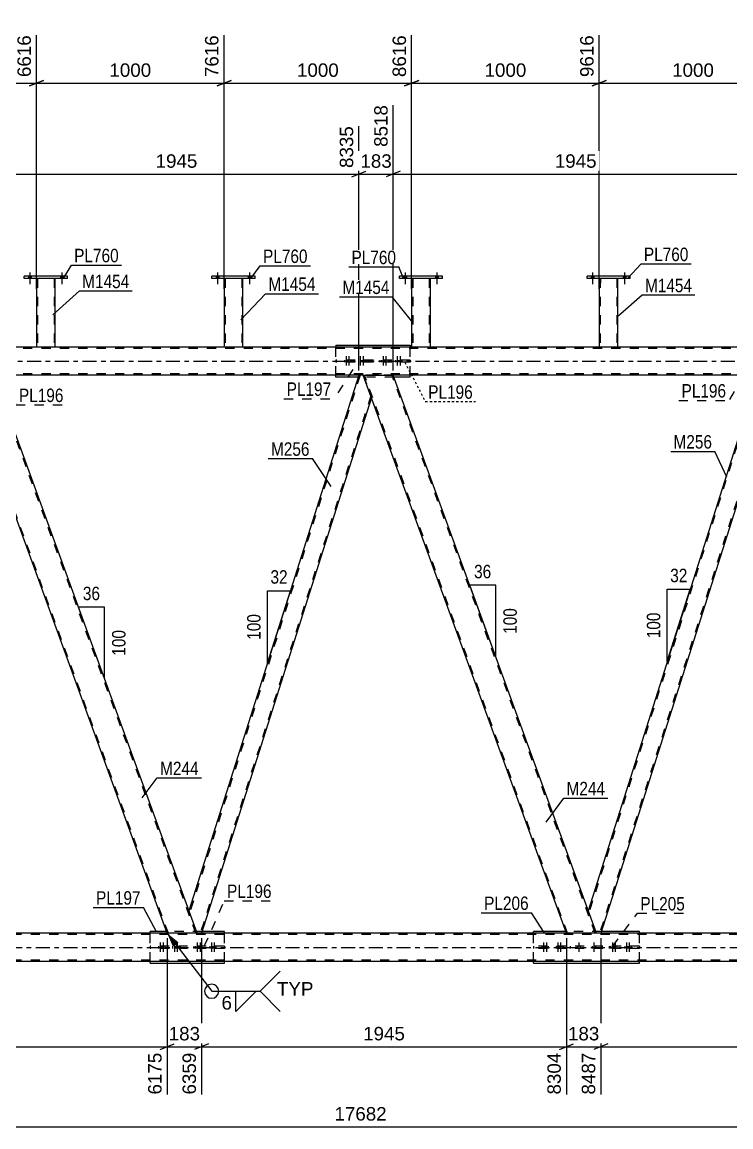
# Model space of a CAD drawing. Header units: millimetres. Extents: x -88 to 753, y -403 to 191.
# Drawn here: x 259.8 to 410.9, y -163.3 to 72.3 of the extents above; entities that cross this region are included whole.
import ezdxf

# ---------------------------------------------------------------- set-up
doc = ezdxf.new("R2010")
doc.units = ezdxf.units.MM
for name, pattern in [('DXK_LINE_DOT2', [3.9198, 1.9599, -1.9599]), ('DXK_LINE_DOT3', [5.9187, 2.979, -0.9799, 0.9799, -0.9799]), ('DXK_LINE_DOT4', [0.9408, 0.4704, -0.4704])]:
    doc.linetypes.add(name, pattern=pattern)
doc.styles.add('Arial', font='arial.ttf', dxfattribs={"height": 0.2})
doc.styles.add('Arial Narrow', font='ARIALN.TTF', dxfattribs={"height": 0.2})

# ---------------------------------------------------------------- blocks, each defined once
blk = doc.blocks.new('Part-317404679-2995 - 2929')
at = {"color": 2, "linetype": 'Continuous'}
for p, q in [((262.86, 17.64), (262.85, 3)), ((266.85, 3), (266.86, 17.64))]:
    blk.add_line(p, q, dxfattribs=at)
at = {"color": 7, "linetype": 'DXK_LINE_DOT2'}
for p, q in [((266.86, 17.64), (262.86, 17.64)), ((263.1, 17.64), (263.09, 3)), ((266.62, 17.64), (266.61, 3)), ((266.85, 3), (262.85, 3)), ((266.85, 3), (266.85, 3)), ((266.85, 3), (266.85, 3))]:
    blk.add_line(p, q, dxfattribs=at)
blk = doc.blocks.new('Part-317404679-3000 - 2929')
at = {"color": 2, "linetype": 'Continuous'}
for p, q in [((260.26, 17.64), (260.26, 18.12)), ((269.46, 18.12), (260.26, 18.12)), ((269.46, 17.64), (260.26, 17.64)), ((269.46, 17.64), (269.46, 18.12))]:
    blk.add_line(p, q, dxfattribs=at)
blk = doc.blocks.new('Part-317404679-3073 - 2929')
at = {"color": 2, "linetype": 'Continuous'}
for p, q in [((302.86, 17.64), (302.86, 3)), ((306.86, 3), (306.86, 17.64))]:
    blk.add_line(p, q, dxfattribs=at)
at = {"color": 7, "linetype": 'DXK_LINE_DOT2'}
for p, q in [((306.86, 17.64), (302.86, 17.64)), ((303.1, 17.64), (303.1, 3)), ((306.62, 17.64), (306.62, 3)), ((306.86, 3), (302.86, 3)), ((306.86, 3), (306.86, 3)), ((306.86, 3), (306.86, 3))]:
    blk.add_line(p, q, dxfattribs=at)
blk = doc.blocks.new('Bolt-317404679-3143 - 2929')
at = {"color": 1, "linetype": 'DXK_LINE_DOT2'}
for p, q in [((370.64, -124.76), (370.64, -125.24)), ((371, -123.96), (371, -126.96)), ((371.24, -124.76), (371.24, -125.24)), ((371.36, -124.76), (371.36, -125.24)), ((371.6, -123.96), (371.6, -126.96)), ((371.96, -124.76), (371.96, -125.24)), ((373.66, -124.76), (373.66, -125.24)), ((374.02, -123.96), (374.02, -126.96)), ((374.26, -124.76), (374.26, -125.24)), ((374.38, -124.76), (374.38, -125.24)), ((374.62, -123.96), (374.62, -126.96)), ((374.98, -124.76), (374.98, -125.24))]:
    blk.add_line(p, q, dxfattribs=at)
blk = doc.blocks.new('Part-317404679-3053 - 2929')
at = {"color": 2, "linetype": 'Continuous'}
for p, q in [((380.26, 17.64), (380.26, 18.12)), ((389.46, 18.12), (380.26, 18.12)), ((389.46, 17.64), (380.26, 17.64)), ((389.46, 17.64), (389.46, 18.12))]:
    blk.add_line(p, q, dxfattribs=at)
blk = doc.blocks.new('Part-317404679-2989 - 2929')
at = {"color": 2, "linetype": 'Continuous'}
for p, q in [((382.86, 17.64), (382.85, 3)), ((386.85, 3), (386.86, 17.64))]:
    blk.add_line(p, q, dxfattribs=at)
at = {"color": 7, "linetype": 'DXK_LINE_DOT2'}
for p, q in [((386.86, 17.64), (382.86, 17.64)), ((383.1, 17.64), (383.09, 3)), ((386.62, 17.64), (386.61, 3)), ((386.85, 3), (382.85, 3)), ((386.85, 3), (386.85, 3)), ((386.85, 3), (386.85, 3))]:
    blk.add_line(p, q, dxfattribs=at)
blk = doc.blocks.new('Bolt-317404679-3002 - 2929')
at = {"linetype": 'Continuous'}
for points in [[(261.18, 17.64), (261.74, 17.64), (261.74, 18.12), (261.18, 18.12)], [(261.18, 17.64), (261.74, 17.64), (261.74, 18.12), (261.18, 18.12)], [(267.98, 17.64), (268.54, 17.64), (268.54, 18.12), (267.98, 18.12)], [(267.98, 17.64), (268.54, 17.64), (268.54, 18.12), (267.98, 18.12)]]:
    blk.add_hatch(color=1, dxfattribs=at).paths.add_polyline_path(points)
at = {"color": 1, "linetype": 'Continuous'}
for p, q in [((261.46, 18.92), (261.46, 16.4)), ((261.46, 18.92), (261.46, 16.4)), ((268.26, 18.92), (268.26, 16.4)), ((268.26, 18.92), (268.26, 16.4)), ((261.18, 18.12), (261.18, 17.64)), ((261.18, 18.12), (261.18, 17.64)), ((261.74, 18.12), (261.74, 17.64)), ((261.74, 18.12), (261.74, 17.64)), ((267.98, 18.12), (267.98, 17.64)), ((267.98, 18.12), (267.98, 17.64)), ((268.54, 18.12), (268.54, 17.64)), ((268.54, 18.12), (268.54, 17.64))]:
    blk.add_line(p, q, dxfattribs=at)
blk = doc.blocks.new('Part-317404679-3012 - 2929')
at = {"color": 2, "linetype": 'Continuous'}
for p, q in [((626.43, 3), (12.26, 3)), ((332.55, -3), (253.8, -3)), ((417.69, -3), (338.94, -3))]:
    blk.add_line(p, q, dxfattribs=at)
at = {"color": 7, "linetype": 'DXK_LINE_DOT2'}
for p, q in [((630.43, 2.68), (12.26, 2.68)), ((630.43, -2.68), (12.26, -2.68)), ((629.83, -3), (77.15, -3)), ((338.94, -3), (332.55, -3))]:
    blk.add_line(p, q, dxfattribs=at)
at = {"color": 7, "linetype": 'DXK_LINE_DOT3'}
blk.add_line((12.26, 0), (640.43, 0), dxfattribs=at)
blk = doc.blocks.new('Part-317404679-3027 - 2929')
at = {"color": 7, "linetype": 'DXK_LINE_DOT2'}
for p, q in [((651.66, -122.24), (43.72, -122.24)), ((297.12, -122), (290.73, -122)), ((382.25, -122), (375.87, -122)), ((651.66, -127.76), (43.72, -127.76))]:
    blk.add_line(p, q, dxfattribs=at)
at = {"color": 2, "linetype": 'Continuous'}
for p, q in [((290.73, -122), (211.98, -122)), ((375.87, -122), (297.12, -122)), ((461, -122), (382.25, -122)), ((651.66, -128), (47.72, -128))]:
    blk.add_line(p, q, dxfattribs=at)
at = {"color": 7, "linetype": 'DXK_LINE_DOT3'}
blk.add_line((43.72, -125), (651.66, -125), dxfattribs=at)
blk = doc.blocks.new('Part-317404679-3389 - 2929')
at = {"color": 2, "linetype": 'Continuous'}
for p, q in [((375.87, -122), (332.55, -3)), ((332.55, -3), (338.94, -3)), ((382.25, -122), (338.94, -3)), ((382.21, -122), (375.87, -122)), ((382.25, -122), (382.21, -122))]:
    blk.add_line(p, q, dxfattribs=at)
at = {"color": 7, "linetype": 'DXK_LINE_DOT2'}
for p, q in [((376.12, -122), (332.81, -3)), ((382, -122), (338.68, -3))]:
    blk.add_line(p, q, dxfattribs=at)
blk = doc.blocks.new('Part-317404679-3125 - 2929')
at = {"color": 2, "linetype": 'Continuous'}
for p, q in [((300.26, 17.64), (300.26, 18.12)), ((309.46, 18.12), (300.26, 18.12)), ((309.46, 17.64), (300.26, 17.64)), ((309.46, 17.64), (309.46, 18.12))]:
    blk.add_line(p, q, dxfattribs=at)
blk = doc.blocks.new('Part-317404679-3130 - 2929')
at = {"color": 2, "linetype": 'Continuous'}
for p, q in [((342.86, 17.64), (342.86, 3)), ((346.86, 3), (346.86, 17.64))]:
    blk.add_line(p, q, dxfattribs=at)
at = {"color": 7, "linetype": 'DXK_LINE_DOT2'}
for p, q in [((346.86, 17.64), (342.86, 17.64)), ((343.1, 17.64), (343.1, 3)), ((346.62, 17.64), (346.62, 3)), ((346.86, 3), (342.86, 3)), ((346.86, 3), (346.86, 3)), ((346.86, 3), (346.86, 3))]:
    blk.add_line(p, q, dxfattribs=at)
blk = doc.blocks.new('Part-317404679-3135 - 2929')
at = {"color": 2, "linetype": 'Continuous'}
for p, q in [((340.26, 17.64), (340.26, 18.12)), ((349.46, 18.12), (340.26, 18.12)), ((349.46, 17.64), (340.26, 17.64)), ((349.46, 17.64), (349.46, 18.12))]:
    blk.add_line(p, q, dxfattribs=at)
blk = doc.blocks.new('Bolt-317404679-3144 - 2929')
at = {"color": 1, "linetype": 'DXK_LINE_DOT2'}
for p, q in [((378.18, -124.76), (378.18, -125.24)), ((378.18, -124.76), (378.18, -125.24)), ((378.54, -123.96), (378.54, -126.96)), ((378.54, -123.96), (378.54, -126.96)), ((378.9, -124.76), (378.9, -125.24)), ((378.9, -124.76), (378.9, -125.24)), ((381.38, -124.76), (381.38, -125.24)), ((381.38, -124.76), (381.38, -125.24)), ((381.74, -123.96), (381.74, -126.96)), ((381.74, -123.96), (381.74, -126.96)), ((382.1, -124.76), (382.1, -125.24)), ((382.1, -124.76), (382.1, -125.24))]:
    blk.add_line(p, q, dxfattribs=at)
blk = doc.blocks.new('Part-317404679-3159 - 2929')
at = {"color": 7, "linetype": 'DXK_LINE_DOT2'}
for p, q in [((302.93, -124.76), (287.08, -124.76)), ((287.08, -124.76), (287.08, -125.24)), ((293.49, -124.76), (293.49, -125.24)), ((296.52, -125.24), (296.52, -124.76)), ((302.93, -124.76), (302.93, -125.24)), ((302.93, -125.24), (287.08, -125.24))]:
    blk.add_line(p, q, dxfattribs=at)
blk = doc.blocks.new('Part-317404679-3166 - 2929')
at = {"color": 7, "linetype": 'DXK_LINE_DOT2'}
for p, q in [((391.44, -124.76), (368.84, -124.76)), ((368.84, -124.76), (368.84, -125.24)), ((375.24, -124.76), (375.24, -125.24)), ((376.74, -125.24), (376.74, -124.76)), ((383.54, -125.24), (383.54, -124.76)), ((385.03, -125.24), (385.03, -124.76)), ((391.44, -124.76), (391.44, -125.24)), ((391.44, -125.24), (368.84, -125.24))]:
    blk.add_line(p, q, dxfattribs=at)
blk = doc.blocks.new('Bolt-317404679-3167 - 2929')
at = {"color": 1, "linetype": 'DXK_LINE_DOT2'}
for p, q in [((385.3, -124.76), (385.3, -125.24)), ((385.66, -123.96), (385.66, -126.96)), ((385.9, -124.76), (385.9, -125.24)), ((386.02, -124.76), (386.02, -125.24)), ((386.26, -123.96), (386.26, -126.96)), ((386.62, -124.76), (386.62, -125.24)), ((388.32, -124.76), (388.32, -125.24)), ((388.68, -123.96), (388.68, -126.96)), ((388.92, -124.76), (388.92, -125.24)), ((389.04, -124.76), (389.04, -125.24)), ((389.28, -123.96), (389.28, -126.96)), ((389.64, -124.76), (389.64, -125.24))]:
    blk.add_line(p, q, dxfattribs=at)
blk = doc.blocks.new('Part-317404679-3194 - 2929')
at = {"color": 2, "linetype": 'Continuous'}
for p, q in [((375.72, -121.6), (368.84, -121.6)), ((368.84, -122), (368.84, -121.6)), ((391.44, -121.6), (383.33, -121.6)), ((391.44, -122), (391.44, -121.6)), ((368.84, -128.4), (368.84, -128)), ((368.84, -128.4), (391.44, -128.4)), ((391.44, -128.4), (391.44, -128))]:
    blk.add_line(p, q, dxfattribs=at)
at = {"color": 7, "linetype": 'DXK_LINE_DOT2'}
for p, q in [((368.84, -128), (368.84, -122)), ((383.33, -121.6), (375.72, -121.6)), ((391.44, -128), (391.44, -122))]:
    blk.add_line(p, q, dxfattribs=at)
blk = doc.blocks.new('Part-317404679-3384 - 2929')
at = {"color": 2, "linetype": 'Continuous'}
for p, q in [((290.73, -122), (247.42, -3)), ((247.42, -3), (253.8, -3)), ((297.12, -122), (253.8, -3)), ((297.08, -122), (290.73, -122)), ((297.12, -122), (297.08, -122))]:
    blk.add_line(p, q, dxfattribs=at)
at = {"color": 7, "linetype": 'DXK_LINE_DOT2'}
for p, q in [((290.99, -122), (247.67, -3)), ((296.86, -122), (253.55, -3))]:
    blk.add_line(p, q, dxfattribs=at)
blk = doc.blocks.new('Bolt-317404679-3208 - 2929')
at = {"color": 1, "linetype": 'DXK_LINE_DOT2'}
for p, q in [((288.88, -124.76), (288.88, -125.24)), ((289.24, -123.96), (289.24, -126.96)), ((289.48, -124.76), (289.48, -125.24)), ((289.6, -124.76), (289.6, -125.24)), ((289.84, -123.96), (289.84, -126.96)), ((290.2, -124.76), (290.2, -125.24)), ((291.9, -124.76), (291.9, -125.24)), ((292.26, -123.96), (292.26, -126.96)), ((292.5, -124.76), (292.5, -125.24)), ((292.62, -124.76), (292.62, -125.24)), ((292.86, -123.96), (292.86, -126.96)), ((293.22, -124.76), (293.22, -125.24))]:
    blk.add_line(p, q, dxfattribs=at)
blk = doc.blocks.new('Bolt-317404679-3336 - 2929')
at = {"color": 1, "linetype": 'DXK_LINE_DOT2'}
for p, q in [((328.52, 0.24), (328.52, -0.24)), ((328.88, 1.04), (328.88, -1.96)), ((329.12, 0.24), (329.12, -0.24)), ((329.24, 0.24), (329.24, -0.24)), ((329.48, 1.04), (329.48, -1.96)), ((329.84, 0.24), (329.84, -0.24)), ((331.54, 0.24), (331.54, -0.24)), ((331.9, 1.04), (331.9, -1.96)), ((332.14, 0.24), (332.14, -0.24)), ((332.26, 0.24), (332.26, -0.24)), ((332.5, 1.04), (332.5, -1.96)), ((332.86, 0.24), (332.86, -0.24))]:
    blk.add_line(p, q, dxfattribs=at)
blk = doc.blocks.new('Bolt-317404679-3362 - 2929')
at = {"linetype": 'Continuous'}
for points in [[(341.18, 17.64), (341.74, 17.64), (341.74, 18.12), (341.18, 18.12)], [(341.18, 17.64), (341.74, 17.64), (341.74, 18.12), (341.18, 18.12)], [(347.98, 17.64), (348.54, 17.64), (348.54, 18.12), (347.98, 18.12)], [(347.98, 17.64), (348.54, 17.64), (348.54, 18.12), (347.98, 18.12)]]:
    blk.add_hatch(color=1, dxfattribs=at).paths.add_polyline_path(points)
at = {"color": 1, "linetype": 'Continuous'}
for p, q in [((341.46, 18.92), (341.46, 16.4)), ((341.46, 18.92), (341.46, 16.4)), ((348.26, 18.92), (348.26, 16.4)), ((348.26, 18.92), (348.26, 16.4)), ((341.18, 18.12), (341.18, 17.64)), ((341.18, 18.12), (341.18, 17.64)), ((341.74, 18.12), (341.74, 17.64)), ((341.74, 18.12), (341.74, 17.64)), ((347.98, 18.12), (347.98, 17.64)), ((347.98, 18.12), (347.98, 17.64)), ((348.54, 18.12), (348.54, 17.64)), ((348.54, 18.12), (348.54, 17.64))]:
    blk.add_line(p, q, dxfattribs=at)
blk = doc.blocks.new('Part-317404679-3246 - 2929')
at = {"color": 7, "linetype": 'DXK_LINE_DOT2'}
for p, q in [((342.57, 0.24), (326.72, 0.24)), ((326.72, 0.24), (326.72, -0.24)), ((333.12, 0.24), (333.12, -0.24)), ((336.16, -0.24), (336.16, 0.24)), ((342.57, 0.24), (342.57, -0.24)), ((342.57, -0.24), (326.72, -0.24))]:
    blk.add_line(p, q, dxfattribs=at)
blk = doc.blocks.new('Part-317404679-3251 - 2929')
at = {"color": 2, "linetype": 'Continuous'}
for p, q in [((326.72, 3.4), (326.72, 3)), ((326.72, 3.4), (342.57, 3.4)), ((342.57, 3.4), (342.57, 3)), ((326.72, -3.4), (326.72, -3)), ((331.48, -3.4), (326.72, -3.4)), ((342.57, -3.4), (339.09, -3.4)), ((342.57, -3.4), (342.57, -3))]:
    blk.add_line(p, q, dxfattribs=at)
at = {"color": 7, "linetype": 'DXK_LINE_DOT2'}
for p, q in [((326.72, -3), (326.72, 3)), ((342.57, -3), (342.57, 3)), ((339.09, -3.4), (331.48, -3.4))]:
    blk.add_line(p, q, dxfattribs=at)
blk = doc.blocks.new('Part-317404679-3299 - 2929')
at = {"color": 2, "linetype": 'Continuous'}
for p, q in [((331.6, -3), (295.38, -117.23)), ((334.29, -7.77), (298.07, -122))]:
    blk.add_line(p, q, dxfattribs=at)
at = {"color": 7, "linetype": 'DXK_LINE_DOT2'}
for p, q in [((331.86, -3), (295.52, -117.6)), ((332.55, -3), (331.6, -3)), ((332.55, -3), (334.29, -7.77)), ((334.15, -7.4), (297.81, -122)), ((297.12, -122), (295.38, -117.23)), ((298.07, -122), (297.12, -122))]:
    blk.add_line(p, q, dxfattribs=at)
blk = doc.blocks.new('Bolt-317404679-3337 - 2929')
at = {"linetype": 'Continuous'}
for points in [[(301.18, 17.64), (301.74, 17.64), (301.74, 18.12), (301.18, 18.12)], [(301.18, 17.64), (301.74, 17.64), (301.74, 18.12), (301.18, 18.12)], [(307.98, 17.64), (308.54, 17.64), (308.54, 18.12), (307.98, 18.12)], [(307.98, 17.64), (308.54, 17.64), (308.54, 18.12), (307.98, 18.12)]]:
    blk.add_hatch(color=1, dxfattribs=at).paths.add_polyline_path(points)
at = {"color": 1, "linetype": 'Continuous'}
for p, q in [((301.46, 18.92), (301.46, 16.4)), ((301.46, 18.92), (301.46, 16.4)), ((308.26, 18.92), (308.26, 16.4)), ((308.26, 18.92), (308.26, 16.4)), ((301.18, 18.12), (301.18, 17.64)), ((301.18, 18.12), (301.18, 17.64)), ((301.74, 18.12), (301.74, 17.64)), ((301.74, 18.12), (301.74, 17.64)), ((307.98, 18.12), (307.98, 17.64)), ((307.98, 18.12), (307.98, 17.64)), ((308.54, 18.12), (308.54, 17.64)), ((308.54, 18.12), (308.54, 17.64))]:
    blk.add_line(p, q, dxfattribs=at)
blk = doc.blocks.new('Part-317404679-3342 - 2929')
at = {"color": 2, "linetype": 'Continuous'}
for p, q in [((290.59, -121.6), (287.08, -121.6)), ((287.08, -122), (287.08, -121.6)), ((302.93, -121.6), (298.19, -121.6)), ((302.93, -122), (302.93, -121.6)), ((287.08, -128.4), (287.08, -128)), ((287.08, -128.4), (302.93, -128.4)), ((302.93, -128.4), (302.93, -128))]:
    blk.add_line(p, q, dxfattribs=at)
at = {"color": 7, "linetype": 'DXK_LINE_DOT2'}
for p, q in [((287.08, -128), (287.08, -122)), ((298.19, -121.6), (290.59, -121.6)), ((302.93, -128), (302.93, -122))]:
    blk.add_line(p, q, dxfattribs=at)
blk = doc.blocks.new('Bolt-317404679-3361 - 2929')
at = {"color": 1, "linetype": 'DXK_LINE_DOT2'}
for p, q in [((336.43, 0.24), (336.43, -0.24)), ((336.79, 1.04), (336.79, -1.96)), ((337.03, 0.24), (337.03, -0.24)), ((337.15, 0.24), (337.15, -0.24)), ((337.39, 1.04), (337.39, -1.96)), ((337.75, 0.24), (337.75, -0.24)), ((339.44, 0.24), (339.44, -0.24)), ((339.8, 1.04), (339.8, -1.96)), ((340.05, 0.24), (340.05, -0.24)), ((340.16, 0.24), (340.16, -0.24)), ((340.41, 1.04), (340.41, -1.96)), ((340.77, 0.24), (340.77, -0.24))]:
    blk.add_line(p, q, dxfattribs=at)
blk = doc.blocks.new('Bolt-317404679-3405 - 2929')
at = {"linetype": 'Continuous'}
for points in [[(381.18, 17.64), (381.74, 17.64), (381.74, 18.12), (381.18, 18.12)], [(381.18, 17.64), (381.74, 17.64), (381.74, 18.12), (381.18, 18.12)], [(387.98, 17.64), (388.54, 17.64), (388.54, 18.12), (387.98, 18.12)], [(387.98, 17.64), (388.54, 17.64), (388.54, 18.12), (387.98, 18.12)]]:
    blk.add_hatch(color=1, dxfattribs=at).paths.add_polyline_path(points)
at = {"color": 1, "linetype": 'Continuous'}
for p, q in [((381.46, 18.92), (381.46, 16.4)), ((381.46, 18.92), (381.46, 16.4)), ((388.26, 18.92), (388.26, 16.4)), ((388.26, 18.92), (388.26, 16.4)), ((381.18, 18.12), (381.18, 17.64)), ((381.18, 18.12), (381.18, 17.64)), ((381.74, 18.12), (381.74, 17.64)), ((381.74, 18.12), (381.74, 17.64)), ((387.98, 18.12), (387.98, 17.64)), ((387.98, 18.12), (387.98, 17.64)), ((388.54, 18.12), (388.54, 17.64)), ((388.54, 18.12), (388.54, 17.64))]:
    blk.add_line(p, q, dxfattribs=at)
blk = doc.blocks.new('Part-317404679-3425 - 2929')
at = {"color": 2, "linetype": 'Continuous'}
for p, q in [((416.74, -3), (380.52, -117.23)), ((419.42, -7.77), (383.2, -122))]:
    blk.add_line(p, q, dxfattribs=at)
at = {"color": 7, "linetype": 'DXK_LINE_DOT2'}
for p, q in [((416.99, -3), (380.65, -117.6)), ((417.69, -3), (416.74, -3)), ((417.69, -3), (419.42, -7.77)), ((419.29, -7.4), (382.95, -122)), ((382.25, -122), (380.52, -117.23)), ((383.2, -122), (382.25, -122))]:
    blk.add_line(p, q, dxfattribs=at)
blk = doc.blocks.new('Bolt-317404679-3511 - 2929')
at = {"color": 1, "linetype": 'DXK_LINE_DOT2'}
for p, q in [((296.79, -124.76), (296.79, -125.24)), ((297.15, -123.96), (297.15, -126.96)), ((297.39, -124.76), (297.39, -125.24)), ((297.51, -124.76), (297.51, -125.24)), ((297.75, -123.96), (297.75, -126.96)), ((298.11, -124.76), (298.11, -125.24)), ((299.81, -124.76), (299.81, -125.24)), ((300.17, -123.96), (300.17, -126.96)), ((300.41, -124.76), (300.41, -125.24)), ((300.53, -124.76), (300.53, -125.24)), ((300.77, -123.96), (300.77, -126.96)), ((301.13, -124.76), (301.13, -125.24))]:
    blk.add_line(p, q, dxfattribs=at)
blk = doc.blocks.new('StraightDimension-317404679-8362 - 2929')
at = {"color": 7, "linetype": 'Continuous'}
for p, q in [((383.2, -123), (383.2, -156.37)), ((461, -123), (461, -158.6)), ((384.7, -145.58), (381.7, -146.78)), ((459.5, -146.78), (462.5, -145.58)), ((383.2, -146.18), (461, -146.18))]:
    blk.add_line(p, q, dxfattribs=at)
at = {"color": 0}
blk.add_wipeout([(427.15, -145.43), (427.15, -141.23), (417.05, -141.23), (417.05, -145.43)], dxfattribs=at)
at = {"color": 0, "linetype": 'Continuous'}
blk.add_wipeout([(460.4, -146.88), (456.2, -146.88), (456.2, -159.2), (460.4, -159.2)], dxfattribs=at)
at = {"color": 3, "style": 'Arial'}
blk.add_text('1945', height=2.865, dxfattribs=at).set_placement((417.65, -144.83))
at = {"color": 3, "linetype": 'Continuous', "style": 'Arial'}
blk.add_text('10432', height=2.865, rotation=90.0002, dxfattribs=at).set_placement((459.8, -158.6))
blk = doc.blocks.new('StraightDimension-317404679-8363 - 2929')
at = {"color": 7, "linetype": 'Continuous'}
for p, q in [((375.87, -123), (375.87, -156.37)), ((383.2, -123), (383.2, -156.37)), ((374.37, -146.78), (377.37, -145.58)), ((384.7, -145.58), (381.7, -146.78)), ((375.87, -146.18), (383.2, -146.18))]:
    blk.add_line(p, q, dxfattribs=at)
at = {"color": 0}
blk.add_wipeout([(383.47, -145.43), (383.47, -141.23), (375.6, -141.23), (375.6, -145.43)], dxfattribs=at)
at = {"color": 0, "linetype": 'Continuous'}
blk.add_wipeout([(382.6, -146.88), (378.4, -146.88), (378.4, -156.97), (382.6, -156.97)], dxfattribs=at)
at = {"color": 3, "style": 'Arial'}
blk.add_text('183', height=2.865, dxfattribs=at).set_placement((376.2, -144.83))
at = {"color": 3, "linetype": 'Continuous', "style": 'Arial'}
blk.add_text('8487', height=2.865, rotation=90.0002, dxfattribs=at).set_placement((382, -156.37))
blk = doc.blocks.new('StraightDimension-317404679-4238 - 2929')
at = {"color": 7, "linetype": 'Continuous'}
blk.add_line((-0.64, -163.28), (664.56, -163.28), dxfattribs=at)
at = {"color": 0}
blk.add_wipeout([(338.12, -162.53), (338.12, -158.33), (325.8, -158.33), (325.8, -162.53)], dxfattribs=at)
at = {"color": 3, "style": 'Arial'}
blk.add_text('17682', height=2.865, dxfattribs=at).set_placement((326.4, -161.93))
blk = doc.blocks.new('StraightDimension-317404679-9096 - 2929')
at = {"color": 7, "linetype": 'Continuous'}
for p, q in [((253.8, -2), (253.8, 54.59)), ((331.6, -2), (331.6, 50.09)), ((255.3, 40.5), (252.3, 39.3)), ((330.1, 39.3), (333.1, 40.5)), ((253.8, 39.9), (331.6, 39.9))]:
    blk.add_line(p, q, dxfattribs=at)
at = {"color": 0, "linetype": 'Continuous'}
blk.add_wipeout([(331, 50.69), (326.8, 50.69), (326.8, 40.6), (331, 40.6)], dxfattribs=at)
at = {"color": 0}
blk.add_wipeout([(297.75, 40.65), (297.75, 44.85), (287.66, 44.85), (287.66, 40.65)], dxfattribs=at)
at = {"color": 3, "linetype": 'Continuous', "style": 'Arial'}
blk.add_text('8335', height=2.865, rotation=90.0002, dxfattribs=at).set_placement((330.4, 41.2))
at = {"color": 3, "style": 'Arial'}
blk.add_text('1945', height=2.865, dxfattribs=at).set_placement((288.26, 41.25))
blk = doc.blocks.new('AngleDimension-317404679-14946 - 2929')
at = {"color": 7, "linetype": 'Continuous'}
for p, q in [((276.49, -65.32), (271.8, -52.45)), ((277.34, -52.45), (271.8, -52.45)), ((277.34, -67.67), (271.8, -52.45)), ((277.34, -67.67), (277.34, -52.45))]:
    blk.add_line(p, q, dxfattribs=at)
at = {"color": 0}
for points in [[(277, -51.55), (277, -47.35), (272.15, -47.35), (272.15, -51.55)], [(282.44, -56.72), (278.24, -56.72), (278.24, -63.4), (282.44, -63.4)]]:
    blk.add_wipeout(points, dxfattribs=at)
at = {"color": 3, "style": 'Arial Narrow'}
blk.add_text('36', height=2.863, dxfattribs=at).set_placement((272.75, -50.95))
blk.add_text('100', height=2.863, rotation=90.0002, dxfattribs=at).set_placement((281.84, -62.8))
blk = doc.blocks.new('AngleDimension-317404679-14960 - 2929')
at = {"color": 7, "linetype": 'Continuous'}
for p, q in [((312.14, -48.94), (317.04, -48.94)), ((312.14, -64.38), (317.04, -48.94)), ((312.14, -64.38), (312.14, -48.94)), ((313.8, -59.16), (317.04, -48.94))]:
    blk.add_line(p, q, dxfattribs=at)
at = {"color": 0}
for points in [[(317.02, -48.04), (317.02, -43.84), (312.16, -43.84), (312.16, -48.04)], [(311.24, -53.32), (307.04, -53.32), (307.04, -60), (311.24, -60)]]:
    blk.add_wipeout(points, dxfattribs=at)
at = {"color": 3, "style": 'Arial Narrow'}
blk.add_text('32', height=2.863, dxfattribs=at).set_placement((312.76, -47.44))
blk.add_text('100', height=2.863, rotation=90.0002, dxfattribs=at).set_placement((310.64, -59.4))
blk = doc.blocks.new('StraightDimension-317404679-8364 - 2929')
at = {"color": 7, "linetype": 'Continuous'}
for p, q in [((298.07, -123), (298.07, -156.37)), ((375.87, -123), (375.87, -156.37)), ((299.57, -145.58), (296.57, -146.78)), ((374.37, -146.78), (377.37, -145.58)), ((298.07, -146.18), (375.87, -146.18))]:
    blk.add_line(p, q, dxfattribs=at)
at = {"color": 0}
blk.add_wipeout([(342.01, -145.43), (342.01, -141.23), (331.92, -141.23), (331.92, -145.43)], dxfattribs=at)
at = {"color": 0, "linetype": 'Continuous'}
blk.add_wipeout([(375.27, -146.88), (371.07, -146.88), (371.07, -156.97), (375.27, -156.97)], dxfattribs=at)
at = {"color": 3, "style": 'Arial'}
blk.add_text('1945', height=2.865, dxfattribs=at).set_placement((332.52, -144.83))
at = {"color": 3, "linetype": 'Continuous', "style": 'Arial'}
blk.add_text('8304', height=2.865, rotation=90.0002, dxfattribs=at).set_placement((374.67, -156.37))
blk = doc.blocks.new('StraightDimension-317404679-3548 - 2929')
at = {"color": 7, "linetype": 'Continuous'}
for p, q in [((422.86, 15.44), (422.86, 71.71)), ((382.86, 15.44), (382.86, 69.49)), ((384.36, 59.89), (381.36, 58.69)), ((382.86, 59.29), (422.86, 59.29)), ((421.36, 58.69), (424.36, 59.89))]:
    blk.add_line(p, q, dxfattribs=at)
at = {"color": 0, "linetype": 'Continuous'}
blk.add_wipeout([(422.26, 72.31), (418.06, 72.31), (418.06, 59.99), (422.26, 59.99)], dxfattribs=at)
at = {"color": 0}
blk.add_wipeout([(407.9, 60.04), (407.9, 64.24), (397.81, 64.24), (397.81, 60.04)], dxfattribs=at)
at = {"color": 3, "linetype": 'Continuous', "style": 'Arial'}
blk.add_text('10616', height=2.865, rotation=90.0002, dxfattribs=at).set_placement((421.66, 60.59))
at = {"color": 3, "style": 'Arial'}
blk.add_text('1000', height=2.865, dxfattribs=at).set_placement((398.41, 60.64))
blk = doc.blocks.new('StraightDimension-317404679-9095 - 2929')
at = {"color": 7, "linetype": 'Continuous'}
for p, q in [((338.94, -2), (338.94, 54.59)), ((331.6, -2), (331.6, 50.09)), ((330.1, 39.3), (333.1, 40.5)), ((340.44, 40.5), (337.44, 39.3)), ((331.6, 39.9), (338.94, 39.9))]:
    blk.add_line(p, q, dxfattribs=at)
at = {"color": 0}
blk.add_wipeout([(339.21, 40.65), (339.21, 44.85), (331.34, 44.85), (331.34, 40.65)], dxfattribs=at)
at = {"color": 0, "linetype": 'Continuous'}
blk.add_wipeout([(338.34, 55.19), (334.14, 55.19), (334.14, 45.1), (338.34, 45.1)], dxfattribs=at)
at = {"color": 3, "linetype": 'Continuous', "style": 'Arial'}
blk.add_text('8518', height=2.865, rotation=90.0002, dxfattribs=at).set_placement((337.74, 45.7))
at = {"color": 3, "style": 'Arial'}
blk.add_text('183', height=2.865, dxfattribs=at).set_placement((331.94, 41.25))
blk = doc.blocks.new('StraightDimension-317404679-3549 - 2929')
at = {"color": 7, "linetype": 'Continuous'}
for p, q in [((342.86, 15.44), (342.86, 69.49)), ((382.86, 15.44), (382.86, 69.49)), ((344.36, 59.89), (341.36, 58.69)), ((342.86, 59.29), (382.86, 59.29)), ((381.36, 58.69), (384.36, 59.89))]:
    blk.add_line(p, q, dxfattribs=at)
at = {"color": 0, "linetype": 'Continuous'}
blk.add_wipeout([(382.26, 70.09), (378.06, 70.09), (378.06, 59.99), (382.26, 59.99)], dxfattribs=at)
at = {"color": 0}
blk.add_wipeout([(367.91, 60.04), (367.91, 64.24), (357.81, 64.24), (357.81, 60.04)], dxfattribs=at)
at = {"color": 3, "linetype": 'Continuous', "style": 'Arial'}
blk.add_text('9616', height=2.865, rotation=90.0002, dxfattribs=at).set_placement((381.66, 60.59))
at = {"color": 3, "style": 'Arial'}
blk.add_text('1000', height=2.865, dxfattribs=at).set_placement((358.41, 60.64))
blk = doc.blocks.new('StraightDimension-317404679-3550 - 2929')
at = {"color": 7, "linetype": 'Continuous'}
for p, q in [((302.86, 15.44), (302.86, 69.49)), ((342.86, 15.44), (342.86, 69.49)), ((304.36, 59.89), (301.36, 58.69)), ((302.86, 59.29), (342.86, 59.29)), ((341.36, 58.69), (344.36, 59.89))]:
    blk.add_line(p, q, dxfattribs=at)
at = {"color": 0, "linetype": 'Continuous'}
blk.add_wipeout([(342.26, 70.09), (338.06, 70.09), (338.06, 59.99), (342.26, 59.99)], dxfattribs=at)
at = {"color": 0}
blk.add_wipeout([(327.91, 60.04), (327.91, 64.24), (317.81, 64.24), (317.81, 60.04)], dxfattribs=at)
at = {"color": 3, "linetype": 'Continuous', "style": 'Arial'}
blk.add_text('8616', height=2.865, rotation=90.0002, dxfattribs=at).set_placement((341.66, 60.59))
at = {"color": 3, "style": 'Arial'}
blk.add_text('1000', height=2.865, dxfattribs=at).set_placement((318.41, 60.64))
blk = doc.blocks.new('StraightDimension-317404679-3551 - 2929')
at = {"color": 7, "linetype": 'Continuous'}
for p, q in [((262.86, 15.44), (262.86, 69.49)), ((302.86, 15.44), (302.86, 69.49)), ((264.36, 59.89), (261.36, 58.69)), ((262.86, 59.29), (302.86, 59.29)), ((301.36, 58.69), (304.36, 59.89))]:
    blk.add_line(p, q, dxfattribs=at)
at = {"color": 0, "linetype": 'Continuous'}
blk.add_wipeout([(302.26, 70.09), (298.06, 70.09), (298.06, 59.99), (302.26, 59.99)], dxfattribs=at)
at = {"color": 0}
blk.add_wipeout([(287.91, 60.04), (287.91, 64.24), (277.81, 64.24), (277.81, 60.04)], dxfattribs=at)
at = {"color": 3, "linetype": 'Continuous', "style": 'Arial'}
blk.add_text('7616', height=2.865, rotation=90.0002, dxfattribs=at).set_placement((301.66, 60.59))
at = {"color": 3, "style": 'Arial'}
blk.add_text('1000', height=2.865, dxfattribs=at).set_placement((278.41, 60.64))
blk = doc.blocks.new('StraightDimension-317404679-3552 - 2929')
at = {"color": 7, "linetype": 'Continuous'}
for p, q in [((222.86, 16.31), (222.86, 69.49)), ((262.86, 15.44), (262.86, 69.49)), ((224.36, 59.89), (221.36, 58.69)), ((222.86, 59.29), (262.86, 59.29)), ((261.36, 58.69), (264.36, 59.89))]:
    blk.add_line(p, q, dxfattribs=at)
at = {"color": 0, "linetype": 'Continuous'}
blk.add_wipeout([(262.26, 70.09), (258.06, 70.09), (258.06, 59.99), (262.26, 59.99)], dxfattribs=at)
at = {"color": 0}
blk.add_wipeout([(247.91, 60.04), (247.91, 64.24), (237.81, 64.24), (237.81, 60.04)], dxfattribs=at)
at = {"color": 3, "linetype": 'Continuous', "style": 'Arial'}
blk.add_text('6616', height=2.865, rotation=90.0002, dxfattribs=at).set_placement((261.66, 60.59))
at = {"color": 3, "style": 'Arial'}
blk.add_text('1000', height=2.865, dxfattribs=at).set_placement((238.41, 60.64))
blk = doc.blocks.new('StraightDimension-317404679-8365 - 2929')
at = {"color": 7, "linetype": 'Continuous'}
for p, q in [((290.73, -123), (290.73, -156.37)), ((298.07, -123), (298.07, -156.37)), ((289.23, -146.78), (292.23, -145.58)), ((299.57, -145.58), (296.57, -146.78)), ((290.73, -146.18), (298.07, -146.18))]:
    blk.add_line(p, q, dxfattribs=at)
at = {"color": 0}
blk.add_wipeout([(298.33, -145.43), (298.33, -141.23), (290.46, -141.23), (290.46, -145.43)], dxfattribs=at)
at = {"color": 0, "linetype": 'Continuous'}
blk.add_wipeout([(297.47, -146.88), (293.27, -146.88), (293.27, -156.97), (297.47, -156.97)], dxfattribs=at)
at = {"color": 3, "style": 'Arial'}
blk.add_text('183', height=2.865, dxfattribs=at).set_placement((291.06, -144.83))
at = {"color": 3, "linetype": 'Continuous', "style": 'Arial'}
blk.add_text('6359', height=2.865, rotation=90.0002, dxfattribs=at).set_placement((296.87, -156.37))
blk = doc.blocks.new('StraightDimension-317404679-8366 - 2929')
at = {"color": 7, "linetype": 'Continuous'}
for p, q in [((212.93, -123), (212.93, -156.37)), ((290.73, -123), (290.73, -156.37)), ((214.43, -145.58), (211.43, -146.78)), ((289.23, -146.78), (292.23, -145.58)), ((212.93, -146.18), (290.73, -146.18))]:
    blk.add_line(p, q, dxfattribs=at)
at = {"color": 0}
blk.add_wipeout([(256.88, -145.43), (256.88, -141.23), (246.78, -141.23), (246.78, -145.43)], dxfattribs=at)
at = {"color": 0, "linetype": 'Continuous'}
blk.add_wipeout([(290.13, -146.88), (285.93, -146.88), (285.93, -156.97), (290.13, -156.97)], dxfattribs=at)
at = {"color": 3, "style": 'Arial'}
blk.add_text('1945', height=2.865, dxfattribs=at).set_placement((247.38, -144.83))
at = {"color": 3, "linetype": 'Continuous', "style": 'Arial'}
blk.add_text('6175', height=2.865, rotation=90.0002, dxfattribs=at).set_placement((289.53, -156.37))
blk = doc.blocks.new('StraightDimension-317404679-9094 - 2929')
at = {"color": 7, "linetype": 'Continuous'}
for p, q in [((338.94, -2), (338.94, 54.59)), ((416.74, -2), (416.74, 52.32)), ((340.44, 40.5), (337.44, 39.3)), ((415.24, 39.3), (418.24, 40.5)), ((338.94, 39.9), (416.74, 39.9))]:
    blk.add_line(p, q, dxfattribs=at)
at = {"color": 0, "linetype": 'Continuous'}
blk.add_wipeout([(416.14, 52.92), (411.94, 52.92), (411.94, 40.6), (416.14, 40.6)], dxfattribs=at)
at = {"color": 0}
blk.add_wipeout([(382.89, 40.65), (382.89, 44.85), (372.79, 44.85), (372.79, 40.65)], dxfattribs=at)
at = {"color": 3, "linetype": 'Continuous', "style": 'Arial'}
blk.add_text('10463', height=2.865, rotation=90.0002, dxfattribs=at).set_placement((415.54, 41.2))
at = {"color": 3, "style": 'Arial'}
blk.add_text('1945', height=2.865, dxfattribs=at).set_placement((373.39, 41.25))
blk = doc.blocks.new('AngleDimension-317404679-14974 - 2929')
at = {"color": 7, "linetype": 'Continuous'}
for p, q in [((359.38, -59.17), (355.24, -47.79)), ((360.78, -47.79), (355.24, -47.79)), ((360.78, -63.01), (355.24, -47.79)), ((360.78, -63.01), (360.78, -47.79))]:
    blk.add_line(p, q, dxfattribs=at)
at = {"color": 0}
for points in [[(360.44, -46.89), (360.44, -42.69), (355.58, -42.69), (355.58, -46.89)], [(365.88, -52.06), (361.68, -52.06), (361.68, -58.74), (365.88, -58.74)]]:
    blk.add_wipeout(points, dxfattribs=at)
at = {"color": 3, "style": 'Arial Narrow'}
blk.add_text('36', height=2.863, dxfattribs=at).set_placement((356.18, -46.29))
blk.add_text('100', height=2.863, rotation=90.0002, dxfattribs=at).set_placement((365.28, -58.14))
blk = doc.blocks.new('AngleDimension-317404679-14988 - 2929')
at = {"color": 7, "linetype": 'Continuous'}
for p, q in [((397.38, -48.62), (402.27, -48.62)), ((397.38, -64.06), (402.27, -48.62)), ((397.38, -64.06), (397.38, -48.62)), ((399.84, -56.29), (402.27, -48.62))]:
    blk.add_line(p, q, dxfattribs=at)
at = {"color": 0}
for points in [[(402.25, -47.72), (402.25, -43.52), (397.4, -43.52), (397.4, -47.72)], [(396.48, -53), (392.28, -53), (392.28, -59.68), (396.48, -59.68)]]:
    blk.add_wipeout(points, dxfattribs=at)
at = {"color": 3, "style": 'Arial Narrow'}
blk.add_text('32', height=2.863, dxfattribs=at).set_placement((398, -47.12))
blk.add_text('100', height=2.863, rotation=90.0002, dxfattribs=at).set_placement((395.88, -59.08))
blk = doc.blocks.new('Mark-317404679-3069 - 2929')
at = {"color": 0}
blk.add_wipeout([(322.38, 15), (322.38, 18), (312.32, 18), (312.32, 15)], dxfattribs=at)
blk.add_wipeout([(322.38, 15), (322.38, 18), (312.32, 18), (312.32, 15)], dxfattribs=at)
at = {"color": 30, "linetype": 'Continuous'}
for p, q in [((306.42, 8.79), (311.72, 14.4)), ((311.72, 14.4), (322.98, 14.4))]:
    blk.add_line(p, q, dxfattribs=at)
at = {"color": 3, "style": 'Arial Narrow'}
blk.add_text('M1454', height=2.863, dxfattribs=at).set_placement((312.32, 15))
blk = doc.blocks.new('Mark-317404679-3049 - 2929')
at = {"color": 0}
blk.add_wipeout([(401.9, 21.35), (401.9, 24.35), (392.39, 24.35), (392.39, 21.35)], dxfattribs=at)
blk.add_wipeout([(401.9, 21.35), (401.9, 24.35), (392.39, 24.35), (392.39, 21.35)], dxfattribs=at)
at = {"color": 30, "linetype": 'Continuous'}
for p, q in [((388.91, 17.64), (391.79, 20.75)), ((391.79, 20.75), (402.5, 20.75))]:
    blk.add_line(p, q, dxfattribs=at)
at = {"color": 3, "style": 'Arial Narrow'}
blk.add_text('PL760', height=2.863, dxfattribs=at).set_placement((392.39, 21.35))
blk = doc.blocks.new('Mark-317404679-2985 - 2929')
at = {"color": 0}
blk.add_wipeout([(402.67, 14.72), (402.67, 17.72), (392.62, 17.72), (392.62, 14.72)], dxfattribs=at)
blk.add_wipeout([(402.67, 14.72), (402.67, 17.72), (392.62, 17.72), (392.62, 14.72)], dxfattribs=at)
at = {"color": 30, "linetype": 'Continuous'}
for p, q in [((386.86, 9.62), (392.02, 14.12)), ((392.02, 14.12), (403.27, 14.12))]:
    blk.add_line(p, q, dxfattribs=at)
at = {"color": 3, "style": 'Arial Narrow'}
blk.add_text('M1454', height=2.863, dxfattribs=at).set_placement((392.62, 14.72))
blk = doc.blocks.new('Mark-317404679-2991 - 2929')
at = {"color": 0}
blk.add_wipeout([(282.66, 15.58), (282.66, 18.58), (272.61, 18.58), (272.61, 15.58)], dxfattribs=at)
blk.add_wipeout([(282.66, 15.58), (282.66, 18.58), (272.61, 18.58), (272.61, 15.58)], dxfattribs=at)
at = {"color": 30, "linetype": 'Continuous'}
for p, q in [((266.36, 9.89), (272.01, 14.98)), ((272.01, 14.98), (283.26, 14.98))]:
    blk.add_line(p, q, dxfattribs=at)
at = {"color": 3, "style": 'Arial Narrow'}
blk.add_text('M1454', height=2.863, dxfattribs=at).set_placement((272.61, 15.58))
blk = doc.blocks.new('Mark-317404679-2996 - 2929')
at = {"color": 0}
blk.add_wipeout([(280.4, 21.1), (280.4, 24.1), (270.9, 24.1), (270.9, 21.1)], dxfattribs=at)
blk.add_wipeout([(280.4, 21.1), (280.4, 24.1), (270.9, 24.1), (270.9, 21.1)], dxfattribs=at)
at = {"color": 30, "linetype": 'Continuous'}
for p, q in [((268.69, 17.78), (270.3, 20.5)), ((270.3, 20.5), (281, 20.5))]:
    blk.add_line(p, q, dxfattribs=at)
at = {"color": 3, "style": 'Arial Narrow'}
blk.add_text('PL760', height=2.863, dxfattribs=at).set_placement((270.9, 21.1))
blk = doc.blocks.new('Mark-317404679-3121 - 2929')
at = {"color": 0}
blk.add_wipeout([(320.68, 20.94), (320.68, 23.94), (311.17, 23.94), (311.17, 20.94)], dxfattribs=at)
blk.add_wipeout([(320.68, 20.94), (320.68, 23.94), (311.17, 23.94), (311.17, 20.94)], dxfattribs=at)
at = {"color": 30, "linetype": 'Continuous'}
for p, q in [((308.57, 17.64), (310.57, 20.34)), ((310.57, 20.34), (321.28, 20.34))]:
    blk.add_line(p, q, dxfattribs=at)
at = {"color": 3, "style": 'Arial Narrow'}
blk.add_text('PL760', height=2.863, dxfattribs=at).set_placement((311.17, 20.94))
blk = doc.blocks.new('Mark-317404679-3126 - 2929')
at = {"color": 0}
blk.add_wipeout([(338.14, 14.33), (338.14, 17.33), (328.09, 17.33), (328.09, 14.33)], dxfattribs=at)
blk.add_wipeout([(338.14, 14.33), (338.14, 17.33), (328.09, 17.33), (328.09, 14.33)], dxfattribs=at)
at = {"color": 30, "linetype": 'Continuous'}
for p in [(327.49, 13.73), (342.86, 8.58)]:
    blk.add_line(p, (338.74, 13.73), dxfattribs=at)
at = {"color": 3, "style": 'Arial Narrow'}
blk.add_text('M1454', height=2.863, dxfattribs=at).set_placement((328.09, 14.33))
blk = doc.blocks.new('Mark-317404679-3131 - 2929')
at = {"color": 0}
blk.add_wipeout([(339.55, 20.7), (339.55, 23.7), (330.04, 23.7), (330.04, 20.7)], dxfattribs=at)
blk.add_wipeout([(339.55, 20.7), (339.55, 23.7), (330.04, 23.7), (330.04, 20.7)], dxfattribs=at)
at = {"color": 30, "linetype": 'Continuous'}
for p in [(329.44, 20.1), (341.15, 17.65)]:
    blk.add_line(p, (340.15, 20.1), dxfattribs=at)
at = {"color": 3, "style": 'Arial Narrow'}
blk.add_text('PL760', height=2.863, dxfattribs=at).set_placement((330.04, 20.7))
blk = doc.blocks.new('Mark-317404679-3155 - 2929')
at = {"color": 0}
blk.add_wipeout([(313.01, -114.46), (313.01, -111.46), (303.5, -111.46), (303.5, -114.46)], dxfattribs=at)
blk.add_wipeout([(313.01, -114.46), (313.01, -111.46), (303.5, -111.46), (303.5, -114.46)], dxfattribs=at)
at = {"color": 30, "linetype": 'DXK_LINE_DOT2'}
for p, q in [((298.65, -124.76), (302.9, -115.06)), ((302.9, -115.06), (313.61, -115.06))]:
    blk.add_line(p, q, dxfattribs=at)
at = {"color": 3, "style": 'Arial Narrow'}
blk.add_text('PL196', height=2.863, dxfattribs=at).set_placement((303.5, -114.46))
blk = doc.blocks.new('Mark-317404679-3162 - 2929')
at = {"color": 0}
blk.add_wipeout([(401.14, -117.13), (401.14, -114.13), (391.63, -114.13), (391.63, -117.13)], dxfattribs=at)
blk.add_wipeout([(401.14, -117.13), (401.14, -114.13), (391.63, -114.13), (391.63, -117.13)], dxfattribs=at)
at = {"color": 30, "linetype": 'DXK_LINE_DOT2'}
for p, q in [((385.74, -124.76), (391.03, -117.73)), ((391.03, -117.73), (401.74, -117.73))]:
    blk.add_line(p, q, dxfattribs=at)
at = {"color": 3, "style": 'Arial Narrow'}
blk.add_text('PL205', height=2.863, dxfattribs=at).set_placement((391.63, -117.13))
blk = doc.blocks.new('Mark-317404679-3190 - 2929')
at = {"color": 0}
blk.add_wipeout([(367.82, -117.02), (367.82, -114.02), (358.32, -114.02), (358.32, -117.02)], dxfattribs=at)
blk.add_wipeout([(367.82, -117.02), (367.82, -114.02), (358.32, -114.02), (358.32, -117.02)], dxfattribs=at)
at = {"color": 30, "linetype": 'Continuous'}
for p in [(357.72, -117.62), (371.12, -121.84)]:
    blk.add_line(p, (368.42, -117.62), dxfattribs=at)
at = {"color": 3, "style": 'Arial Narrow'}
blk.add_text('PL206', height=2.863, dxfattribs=at).set_placement((358.32, -117.02))
blk = doc.blocks.new('Mark-317404679-3214 - 2929')
at = {"color": 0}
blk.add_wipeout([(409.92, -7.75), (409.92, -4.75), (400.42, -4.75), (400.42, -7.75)], dxfattribs=at)
blk.add_wipeout([(409.92, -7.75), (409.92, -4.75), (400.42, -4.75), (400.42, -7.75)], dxfattribs=at)
at = {"color": 30, "linetype": 'DXK_LINE_DOT2'}
for p in [(415.7, 0.24), (399.82, -8.35)]:
    blk.add_line(p, (410.52, -8.35), dxfattribs=at)
at = {"color": 3, "style": 'Arial Narrow'}
blk.add_text('PL196', height=2.863, dxfattribs=at).set_placement((400.42, -7.75))
blk = doc.blocks.new('Mark-317404679-3242 - 2929')
at = {"color": 0}
blk.add_wipeout([(355.9, -8.01), (355.9, -5.01), (346.4, -5.01), (346.4, -8.01)], dxfattribs=at)
blk.add_wipeout([(355.9, -8.01), (355.9, -5.01), (346.4, -5.01), (346.4, -8.01)], dxfattribs=at)
at = {"color": 30, "linetype": 'DXK_LINE_DOT4'}
for p, q in [((341.41, -0.24), (345.8, -8.61)), ((345.8, -8.61), (356.5, -8.61))]:
    blk.add_line(p, q, dxfattribs=at)
at = {"color": 3, "style": 'Arial Narrow'}
blk.add_text('PL196', height=2.863, dxfattribs=at).set_placement((346.4, -8.01))
blk = doc.blocks.new('Mark-317404679-3247 - 2929')
at = {"color": 0}
blk.add_wipeout([(325.72, -7.39), (325.72, -4.39), (316.21, -4.39), (316.21, -7.39)], dxfattribs=at)
blk.add_wipeout([(325.72, -7.39), (325.72, -4.39), (316.21, -4.39), (316.21, -7.39)], dxfattribs=at)
at = {"color": 30, "linetype": 'DXK_LINE_DOT2'}
for p in [(330.32, -1.78), (315.61, -7.99)]:
    blk.add_line(p, (326.32, -7.99), dxfattribs=at)
at = {"color": 3, "style": 'Arial Narrow'}
blk.add_text('PL197', height=2.863, dxfattribs=at).set_placement((316.21, -7.39))
blk = doc.blocks.new('Mark-317404679-3380 - 2929')
at = {"color": 0}
blk.add_wipeout([(297.44, -88.27), (297.44, -85.27), (289.22, -85.27), (289.22, -88.27)], dxfattribs=at)
blk.add_wipeout([(297.44, -88.27), (297.44, -85.27), (289.22, -85.27), (289.22, -88.27)], dxfattribs=at)
at = {"color": 30, "linetype": 'Continuous'}
for p, q in [((285.39, -93.11), (288.62, -88.87)), ((288.62, -88.87), (298.04, -88.87))]:
    blk.add_line(p, q, dxfattribs=at)
at = {"color": 3, "style": 'Arial Narrow'}
blk.add_text('M244', height=2.863, dxfattribs=at).set_placement((289.22, -88.27))
blk = doc.blocks.new('Mark-317404679-3256 - 2929')
at = {"color": 0}
blk.add_wipeout([(268.63, -8.71), (268.63, -5.71), (259.12, -5.71), (259.12, -8.71)], dxfattribs=at)
blk.add_wipeout([(268.63, -8.71), (268.63, -5.71), (259.12, -5.71), (259.12, -8.71)], dxfattribs=at)
at = {"color": 30, "linetype": 'DXK_LINE_DOT2'}
for p, q in [((254.24, -0.14), (258.52, -9.31)), ((258.52, -9.31), (269.23, -9.31))]:
    blk.add_line(p, q, dxfattribs=at)
at = {"color": 3, "style": 'Arial Narrow'}
blk.add_text('PL196', height=2.863, dxfattribs=at).set_placement((259.12, -8.71))
blk = doc.blocks.new('Mark-317404679-3295 - 2929')
at = {"color": 0}
blk.add_wipeout([(321.09, -20.17), (321.09, -17.17), (312.87, -17.17), (312.87, -20.17)], dxfattribs=at)
blk.add_wipeout([(321.09, -20.17), (321.09, -17.17), (312.87, -17.17), (312.87, -20.17)], dxfattribs=at)
at = {"color": 30, "linetype": 'Continuous'}
for p in [(312.27, -20.77), (325.72, -26.72)]:
    blk.add_line(p, (321.69, -20.77), dxfattribs=at)
at = {"color": 3, "style": 'Arial Narrow'}
blk.add_text('M256', height=2.863, dxfattribs=at).set_placement((312.87, -20.17))
blk = doc.blocks.new('Mark-317404679-3338 - 2929')
at = {"color": 0}
blk.add_wipeout([(285.06, -115.88), (285.06, -112.88), (275.56, -112.88), (275.56, -115.88)], dxfattribs=at)
blk.add_wipeout([(285.06, -115.88), (285.06, -112.88), (275.56, -112.88), (275.56, -115.88)], dxfattribs=at)
at = {"color": 30, "linetype": 'Continuous'}
for p in [(274.96, -116.48), (288.46, -121.7)]:
    blk.add_line(p, (285.66, -116.48), dxfattribs=at)
at = {"color": 3, "style": 'Arial Narrow'}
blk.add_text('PL197', height=2.863, dxfattribs=at).set_placement((275.56, -115.88))
blk = doc.blocks.new('Mark-317404679-3385 - 2929')
at = {"color": 0}
blk.add_wipeout([(384.11, -92.57), (384.11, -89.57), (375.89, -89.57), (375.89, -92.57)], dxfattribs=at)
blk.add_wipeout([(384.11, -92.57), (384.11, -89.57), (375.89, -89.57), (375.89, -92.57)], dxfattribs=at)
at = {"color": 30, "linetype": 'Continuous'}
for p, q in [((371.53, -98.27), (375.29, -93.17)), ((375.29, -93.17), (384.71, -93.17))]:
    blk.add_line(p, q, dxfattribs=at)
at = {"color": 3, "style": 'Arial Narrow'}
blk.add_text('M244', height=2.863, dxfattribs=at).set_placement((375.89, -92.57))
blk = doc.blocks.new('Mark-317404679-3421 - 2929')
at = {"color": 0}
blk.add_wipeout([(406.93, -18.63), (406.93, -15.63), (398.7, -15.63), (398.7, -18.63)], dxfattribs=at)
blk.add_wipeout([(406.93, -18.63), (406.93, -15.63), (398.7, -15.63), (398.7, -18.63)], dxfattribs=at)
at = {"color": 30, "linetype": 'Continuous'}
for p in [(398.1, -19.23), (410.04, -24.71)]:
    blk.add_line(p, (407.53, -19.23), dxfattribs=at)
at = {"color": 3, "style": 'Arial Narrow'}
blk.add_text('M256', height=2.863, dxfattribs=at).set_placement((398.7, -18.63))
blk = doc.blocks.new('WeldMark-317404679-4863 - 2929')
at = {"linetype": 'Continuous'}
blk.add_hatch(color=30, dxfattribs=at).paths.add_polyline_path([(291.96, -124.84), (290.73, -122), (293.15, -123.92)])
at = {"color": 30, "linetype": 'Continuous'}
blk.add_line((290.73, -122), (300.22, -134.36), dxfattribs=at)
at = {"color": 3, "linetype": 'Continuous'}
for q in [(314.83, -130.07), (314.83, -138.65)]:
    blk.add_line((310.54, -134.36), q, dxfattribs=at)
blk.add_arc((300.22, -134.36), 1.5, 90, 270, dxfattribs=at)
at = {"color": 0}
blk.add_wipeout([(304.74, -138.46), (304.74, -135.06), (302.12, -135.06), (302.12, -138.46)], dxfattribs=at)
at = {"color": 30, "linetype": 'Continuous'}
blk.add_line((300.22, -134.36), (310.54, -134.36), dxfattribs=at)
at = {"color": 3, "linetype": 'Continuous'}
for p, q in [((305.4, -134.36), (309.69, -134.36)), ((309.69, -134.36), (305.4, -138.65)), ((305.4, -138.65), (305.4, -134.36))]:
    blk.add_line(p, q, dxfattribs=at)
blk.add_arc((300.22, -134.36), 1.5, 270, 90, dxfattribs=at)
at = {"color": 3, "style": 'Arial'}
blk.add_text('6', height=2.87, dxfattribs=at).set_placement((302.32, -138.26))
at = {"color": 0, "linetype": 'Continuous'}
blk.add_wipeout([(321.92, -135.26), (321.92, -132.26), (314.14, -132.26), (314.14, -135.26)], dxfattribs=at)
blk.add_wipeout([(321.92, -135.26), (321.92, -132.26), (314.14, -132.26), (314.14, -135.26)], dxfattribs=at)
at = {"color": 3, "linetype": 'Continuous', "style": 'Arial'}
blk.add_text('TYP', height=2.865, dxfattribs=at).set_placement((314.14, -135.26))

msp = doc.modelspace()

# ---------------------------------------------------------------- block references
for name in ['Bolt-317404679-3002 - 2929', 'Bolt-317404679-3337 - 2929', 'Bolt-317404679-3362 - 2929', 'Bolt-317404679-3405 - 2929', 'Part-317404679-3000 - 2929', 'Part-317404679-2995 - 2929', 'Part-317404679-3125 - 2929', 'Part-317404679-3073 - 2929', 'Part-317404679-3135 - 2929', 'Part-317404679-3130 - 2929', 'Part-317404679-3053 - 2929', 'Part-317404679-2989 - 2929', 'Part-317404679-3012 - 2929', 'Part-317404679-3251 - 2929', 'Part-317404679-3246 - 2929', 'Bolt-317404679-3336 - 2929', 'Bolt-317404679-3361 - 2929', 'Part-317404679-3384 - 2929', 'Part-317404679-3299 - 2929', 'Part-317404679-3389 - 2929', 'Part-317404679-3425 - 2929', 'Part-317404679-3027 - 2929', 'Part-317404679-3342 - 2929', 'Part-317404679-3194 - 2929', 'Part-317404679-3159 - 2929', 'Bolt-317404679-3208 - 2929', 'Bolt-317404679-3511 - 2929', 'Part-317404679-3166 - 2929', 'Bolt-317404679-3143 - 2929', 'Bolt-317404679-3144 - 2929', 'Bolt-317404679-3167 - 2929']:
    msp.add_blockref(name, (0, 0))

# ---------------------------------------------------------------- next in the draw order: block references
for name in ['StraightDimension-317404679-3548 - 2929', 'StraightDimension-317404679-9096 - 2929', 'StraightDimension-317404679-8362 - 2929']:
    msp.add_blockref(name, (0, 0))

# ---------------------------------------------------------------- next in the draw order: block references
for name in ['StraightDimension-317404679-9095 - 2929', 'StraightDimension-317404679-8363 - 2929']:
    msp.add_blockref(name, (0, 0))

# ---------------------------------------------------------------- next in the draw order: block references
for name in ['StraightDimension-317404679-3549 - 2929', 'StraightDimension-317404679-4238 - 2929']:
    msp.add_blockref(name, (0, 0))

# ---------------------------------------------------------------- next in the draw order: block references
for name in ['StraightDimension-317404679-3550 - 2929', 'Mark-317404679-3256 - 2929', 'Mark-317404679-3247 - 2929', 'Mark-317404679-3421 - 2929', 'Mark-317404679-3295 - 2929', 'AngleDimension-317404679-14960 - 2929', 'AngleDimension-317404679-14974 - 2929', 'AngleDimension-317404679-14988 - 2929', 'AngleDimension-317404679-14946 - 2929', 'Mark-317404679-3380 - 2929', 'Mark-317404679-3385 - 2929', 'Mark-317404679-3338 - 2929', 'Mark-317404679-3162 - 2929', 'StraightDimension-317404679-8364 - 2929']:
    msp.add_blockref(name, (0, 0))

# ---------------------------------------------------------------- next in the draw order: block references
for name in ['StraightDimension-317404679-3551 - 2929', 'StraightDimension-317404679-9094 - 2929', 'Mark-317404679-3069 - 2929', 'Mark-317404679-3190 - 2929', 'StraightDimension-317404679-8365 - 2929']:
    msp.add_blockref(name, (0, 0))

# ---------------------------------------------------------------- next in the draw order: block references
for name in ['StraightDimension-317404679-3552 - 2929', 'Mark-317404679-3121 - 2929', 'Mark-317404679-3049 - 2929', 'Mark-317404679-2991 - 2929', 'Mark-317404679-3126 - 2929', 'Mark-317404679-3214 - 2929', 'Mark-317404679-3242 - 2929', 'Mark-317404679-3155 - 2929', 'StraightDimension-317404679-8366 - 2929']:
    msp.add_blockref(name, (0, 0))

# ---------------------------------------------------------------- next in the draw order: block references
for name in ['Mark-317404679-2996 - 2929', 'Mark-317404679-3131 - 2929', 'Mark-317404679-2985 - 2929', 'WeldMark-317404679-4863 - 2929']:
    msp.add_blockref(name, (0, 0))

doc.saveas('drawing.dxf')
